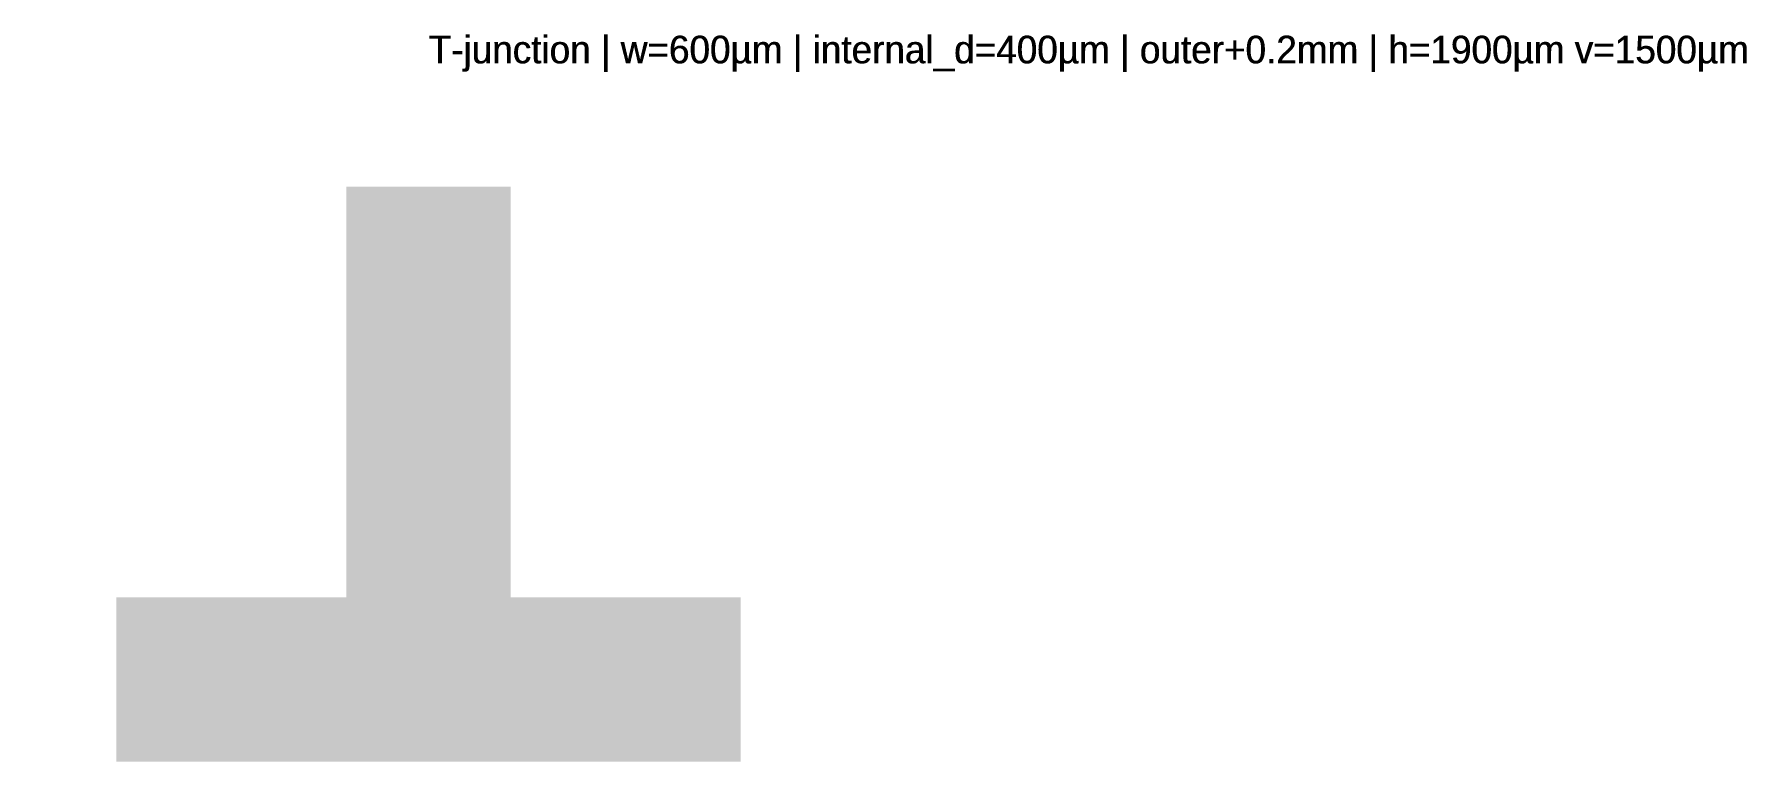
# Model space of a CAD drawing. Header units: metres. Extents: x -1200 to 4013, y -250 to 1963.
import ezdxf

# ---------------------------------------------------------------- set-up
doc = ezdxf.new("R2010")
doc.units = ezdxf.units.M

msp = doc.modelspace()

# ---------------------------------------------------------------- linework, layer by layer
at = {"const_width": 500}
for points in [[(0, 0), (0, 1500)], [(-950, 0), (950, 0)]]:
    msp.add_lwpolyline(points, dxfattribs=at)

# ---------------------------------------------------------------- texts
for p in [(0, 1875), (1.68, 1875)]:
    msp.add_text('T-junction | w=600µm | internal_d=400µm | outer+0.2mm | h=1900µm v=1500µm', height=84).set_placement(p)

doc.saveas('drawing.dxf')
